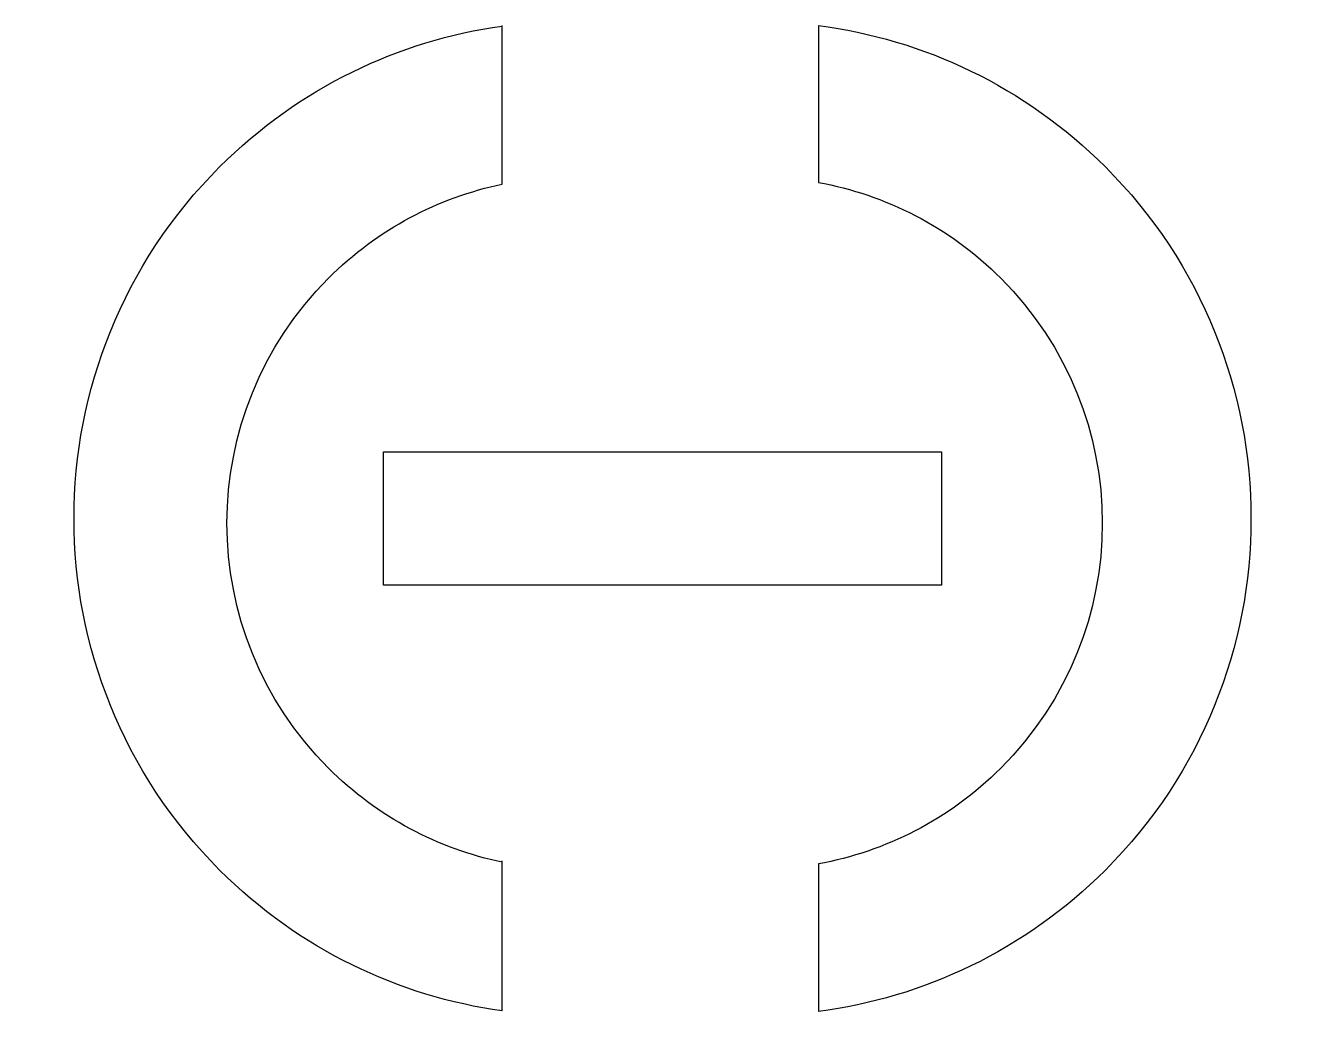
# Model space of a CAD drawing. Extents: x 36 to 276, y 173 to 358.
import ezdxf

# ---------------------------------------------------------------- set-up
doc = ezdxf.new("R2010")
doc.units = 0
doc.layers.add('Layer_1', color=7, linetype='CONTINUOUS')

msp = doc.modelspace()

# ---------------------------------------------------------------- linework, layer by layer
at = {"layer": 'Layer_1', "color": 1}
for points in [[(125.944108, 328.081716), (125.944108, 357.89001)], [(185.365707, 357.90718), (185.365064, 328.402429)], [(208.512545, 252.66658), (103.60685, 252.66658), (103.608351, 277.787402), (208.513696, 277.787402), (208.512624, 252.666215), (208.512624, 252.666215)], [(125.943932, 172.662541), (125.943932, 200.871976)], [(185.364691, 200.295341), (185.364693, 172.546122)]]:
    msp.add_lwpolyline(points, dxfattribs=at)
for points in [[(72.818983, 331.32063), (87.762647, 346.264294), (106.50797, 355.089841), (125.941518, 357.797618)], [(185.365392, 357.907495), (205.089196, 355.334702), (224.149607, 346.472437), (239.302045, 331.320696)], [(72.818983, 199.137816), (36.317652, 235.639146), (36.317653, 294.819298), (72.818983, 331.32063)], [(239.302045, 331.320696), (275.803015, 294.819717), (275.802672, 235.639212), (239.301402, 199.137884)], [(185.364727, 328.40306), (197.92689, 326.109684), (209.945258, 320.10627), (219.658359, 310.393167)], [(93.269197, 310.393764), (102.564051, 319.688618), (113.969382, 325.58607), (125.942986, 328.086123)], [(93.269197, 218.304117), (67.839231, 243.734084), (67.839231, 284.963797), (93.269197, 310.393764)], [(219.658359, 310.393167), (245.087976, 284.96355), (245.087976, 243.733839), (219.658359, 218.30422)], [(125.940189, 200.61246), (113.967982, 203.11321), (102.563003, 209.010314), (93.269197, 218.304117)], [(219.658359, 218.30422), (209.945955, 208.591815), (197.928287, 202.589101), (185.366826, 200.295727)], [(125.942217, 172.660826), (106.50797, 175.368606), (87.762647, 184.194152), (72.818983, 199.137816)], [(239.301348, 199.137884), (224.149257, 183.985793), (205.088847, 175.123528), (185.365392, 172.551086)]]:
    msp.add_open_spline(points, degree=3, dxfattribs=at)

doc.saveas('drawing.dxf')
